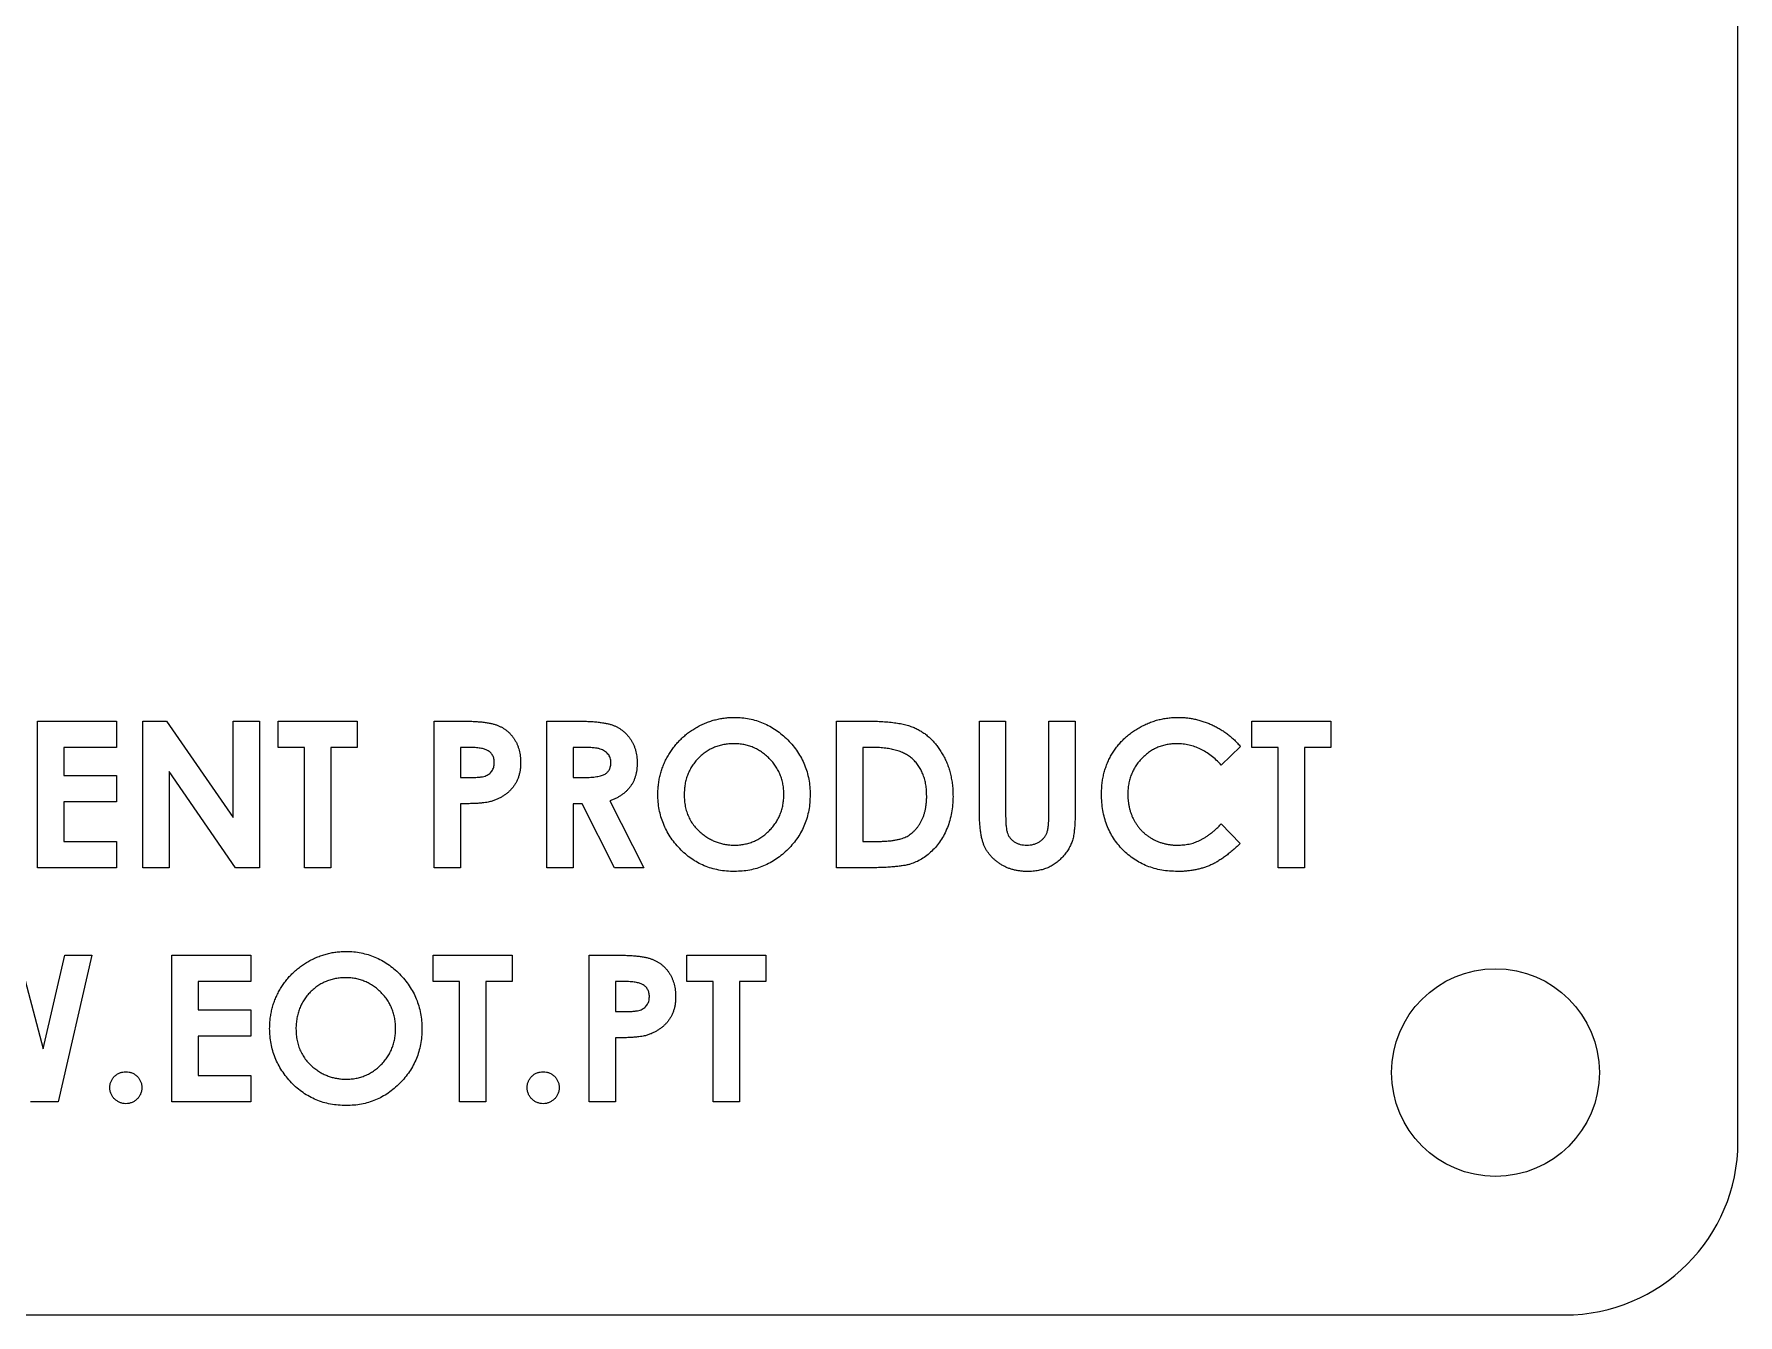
# Model space of a CAD drawing. Header units: millimetres. Extents: x -38.3 to 7.7, y -0.9 to 36.1.
# Drawn here: x -16.9 to 7.7, y -0.88 to 17.62 of the extents above; entities that cross this region are included whole.
import ezdxf

# ---------------------------------------------------------------- set-up
doc = ezdxf.new("R2010")
doc.units = ezdxf.units.MM

msp = doc.modelspace()

# ---------------------------------------------------------------- linework, layer by layer
at = {"color": 7, "linetype": 'Continuous', "lineweight": 15}
for p, q in [((7.7, 1.619), (7.7, 33.619)), ((-16.847, 7.695), (-15.707, 7.695)), ((-16.847, 5.578), (-16.847, 7.695)), ((-15.707, 7.695), (-15.707, 7.315)), ((-15.327, 7.695), (-14.985, 7.695)), ((-15.327, 5.578), (-15.327, 7.695)), ((-14.985, 7.695), (-14.025, 6.302)), ((-14.025, 7.695), (-13.645, 7.695)), ((-14.025, 6.302), (-14.025, 7.695)), ((-13.645, 7.695), (-13.645, 5.578)), ((-13.373, 7.695), (-12.234, 7.695)), ((-13.373, 7.315), (-13.373, 7.695)), ((-12.234, 7.695), (-12.234, 7.315)), ((-11.121, 7.695), (-10.697, 7.695)), ((-11.121, 5.578), (-11.121, 7.695)), ((-9.493, 7.695), (-9.05, 7.695)), ((-9.493, 5.578), (-9.493, 7.695)), ((-5.314, 7.695), (-4.835, 7.695)), ((-5.314, 5.578), (-5.314, 7.695)), ((-3.251, 7.695), (-2.871, 7.695)), ((-3.251, 6.432), (-3.251, 7.695)), ((-2.871, 7.695), (-2.871, 6.317)), ((-2.247, 6.368), (-2.247, 7.695)), ((-2.247, 7.695), (-1.867, 7.695)), ((-1.867, 7.695), (-1.867, 6.432)), ((0.684, 7.695), (1.823, 7.695)), ((0.684, 7.315), (0.684, 7.695)), ((1.823, 7.695), (1.823, 7.315)), ((-15.707, 7.315), (-16.467, 7.315)), ((-16.467, 7.315), (-16.467, 6.908)), ((-12.993, 7.315), (-13.373, 7.315)), ((-12.993, 5.578), (-12.993, 7.315)), ((-12.613, 7.315), (-12.613, 5.578)), ((-12.234, 7.315), (-12.613, 7.315)), ((-10.621, 7.315), (-10.741, 7.315)), ((-10.741, 7.315), (-10.741, 6.881)), ((-8.983, 7.315), (-9.113, 7.315)), ((-9.113, 7.315), (-9.113, 6.881)), ((-4.934, 7.315), (-4.934, 5.958)), ((-4.789, 7.315), (-4.934, 7.315)), ((0.521, 7.327), (0.242, 7.061)), ((1.063, 7.315), (0.684, 7.315)), ((1.063, 5.578), (1.063, 7.315)), ((1.443, 7.315), (1.443, 5.578)), ((1.823, 7.315), (1.443, 7.315)), ((-16.467, 6.908), (-15.707, 6.908)), ((-15.707, 6.908), (-15.707, 6.528)), ((-14.947, 6.967), (-14.947, 5.578)), ((-13.989, 5.578), (-14.947, 6.967)), ((-10.741, 6.881), (-10.607, 6.881)), ((-9.113, 6.881), (-8.965, 6.881)), ((-15.707, 6.528), (-16.467, 6.528)), ((-16.467, 6.528), (-16.467, 5.958)), ((-10.741, 6.501), (-10.741, 5.578)), ((-8.984, 6.501), (-9.113, 6.501)), ((-9.113, 6.501), (-9.113, 5.578)), ((-8.517, 5.578), (-8.984, 6.501)), ((-8.584, 6.544), (-8.095, 5.578)), ((0.242, 6.211), (0.512, 5.928)), ((-16.467, 5.958), (-15.707, 5.958)), ((-15.707, 5.958), (-15.707, 5.578)), ((-4.934, 5.958), (-4.735, 5.958)), ((-15.707, 5.578), (-16.847, 5.578)), ((-14.947, 5.578), (-15.327, 5.578)), ((-13.645, 5.578), (-13.989, 5.578)), ((-12.613, 5.578), (-12.993, 5.578)), ((-10.741, 5.578), (-11.121, 5.578)), ((-9.113, 5.578), (-9.493, 5.578)), ((-8.095, 5.578), (-8.517, 5.578)), ((-4.828, 5.578), (-5.314, 5.578)), ((1.443, 5.578), (1.063, 5.578)), ((-17.123, 4.314), (-16.766, 2.963)), ((-16.766, 2.963), (-16.454, 4.314)), ((-16.061, 4.314), (-16.55, 2.198)), ((-16.454, 4.314), (-16.061, 4.314)), ((-14.907, 4.314), (-13.767, 4.314)), ((-14.907, 2.198), (-14.907, 4.314)), ((-13.767, 4.314), (-13.767, 3.934)), ((-11.135, 3.934), (-11.135, 4.314)), ((-11.135, 4.314), (-9.995, 4.314)), ((-9.995, 4.314), (-9.995, 3.934)), ((-8.883, 4.314), (-8.459, 4.314)), ((-8.883, 2.198), (-8.883, 4.314)), ((-7.472, 3.934), (-7.472, 4.314)), ((-7.472, 4.314), (-6.332, 4.314)), ((-6.332, 4.314), (-6.332, 3.934)), ((-14.527, 3.934), (-14.527, 3.527)), ((-13.767, 3.934), (-14.527, 3.934)), ((-10.755, 3.934), (-11.135, 3.934)), ((-10.755, 2.198), (-10.755, 3.934)), ((-9.995, 3.934), (-10.375, 3.934)), ((-10.375, 3.934), (-10.375, 2.198)), ((-8.383, 3.934), (-8.503, 3.934)), ((-8.503, 3.934), (-8.503, 3.5)), ((-7.092, 3.934), (-7.472, 3.934)), ((-7.092, 2.198), (-7.092, 3.934)), ((-6.712, 3.934), (-6.712, 2.198)), ((-6.332, 3.934), (-6.712, 3.934)), ((-14.527, 3.527), (-13.767, 3.527)), ((-13.767, 3.527), (-13.767, 3.147)), ((-8.503, 3.5), (-8.369, 3.5)), ((-14.527, 3.147), (-14.527, 2.578)), ((-13.767, 3.147), (-14.527, 3.147)), ((-8.503, 3.12), (-8.503, 2.198)), ((-14.527, 2.578), (-13.767, 2.578)), ((-13.767, 2.578), (-13.767, 2.198)), ((-16.55, 2.198), (-16.947, 2.198)), ((-13.767, 2.198), (-14.907, 2.198)), ((-10.375, 2.198), (-10.755, 2.198)), ((-8.503, 2.198), (-8.883, 2.198)), ((-6.712, 2.198), (-7.092, 2.198)), ((-35.8, -0.881), (5.2, -0.881))]:
    msp.add_line(p, q, dxfattribs=at)
msp.add_circle((4.2, 2.619), 1.5, dxfattribs=at)
msp.add_arc((5.2, 1.619), 2.5, 270, 0, dxfattribs=at)
for points, knots in [([(-10.697, 7.695), (-10.669, 7.695), (-10.616, 7.694), (-10.539, 7.691), (-10.468, 7.686), (-10.402, 7.68), (-10.343, 7.671), (-10.29, 7.66), (-10.243, 7.648), (-10.201, 7.633), (-10.164, 7.615), (-10.128, 7.597), (-10.095, 7.574), (-10.064, 7.551), (-10.035, 7.524), (-10.008, 7.495), (-9.983, 7.463), (-9.96, 7.429), (-9.939, 7.394), (-9.921, 7.356), (-9.906, 7.316), (-9.894, 7.275), (-9.884, 7.232), (-9.878, 7.187), (-9.873, 7.141), (-9.873, 7.109), (-9.873, 7.093)], [0, 0, 0, 0, 0.070781, 0.136552, 0.197012, 0.252923, 0.303687, 0.349719, 0.39124, 0.428479, 0.463057, 0.49715, 0.531002, 0.564226, 0.597701, 0.631421, 0.665597, 0.700451, 0.735881, 0.771092, 0.806975, 0.843534, 0.88094, 0.919294, 0.95918, 1, 1, 1, 1]), ([(-9.05, 7.695), (-9.021, 7.695), (-8.965, 7.694), (-8.883, 7.691), (-8.809, 7.687), (-8.741, 7.68), (-8.679, 7.671), (-8.624, 7.661), (-8.576, 7.649), (-8.533, 7.634), (-8.495, 7.617), (-8.459, 7.598), (-8.425, 7.576), (-8.393, 7.552), (-8.363, 7.525), (-8.334, 7.496), (-8.308, 7.464), (-8.284, 7.43), (-8.262, 7.394), (-8.242, 7.356), (-8.227, 7.316), (-8.213, 7.274), (-8.203, 7.231), (-8.196, 7.187), (-8.191, 7.141), (-8.19, 7.109), (-8.19, 7.093)], [0, 0, 0, 0, 0.072889, 0.140186, 0.202277, 0.258895, 0.310483, 0.357095, 0.398514, 0.435038, 0.469251, 0.502805, 0.53621, 0.569379, 0.602801, 0.636666, 0.670929, 0.705803, 0.741189, 0.776304, 0.812004, 0.847969, 0.884522, 0.921974, 0.960198, 1, 1, 1, 1]), ([(-7.892, 6.637), (-7.891, 6.662), (-7.891, 6.712), (-7.883, 6.786), (-7.872, 6.858), (-7.855, 6.929), (-7.835, 6.998), (-7.809, 7.065), (-7.78, 7.132), (-7.746, 7.196), (-7.707, 7.258), (-7.665, 7.317), (-7.62, 7.372), (-7.571, 7.425), (-7.519, 7.474), (-7.463, 7.52), (-7.404, 7.561), (-7.342, 7.6), (-7.278, 7.636), (-7.211, 7.666), (-7.144, 7.692), (-7.075, 7.712), (-7.005, 7.729), (-6.934, 7.74), (-6.862, 7.748), (-6.813, 7.749), (-6.788, 7.749)], [0, 0, 0, 0, 0.043114, 0.085683, 0.127594, 0.169059, 0.210432, 0.251811, 0.293444, 0.335381, 0.377477, 0.418688, 0.459873, 0.500873, 0.541873, 0.583212, 0.624763, 0.666988, 0.70937, 0.751103, 0.792568, 0.833545, 0.874827, 0.916018, 0.957859, 1, 1, 1, 1]), ([(-6.788, 7.749), (-6.752, 7.748), (-6.679, 7.746), (-6.572, 7.73), (-6.469, 7.705), (-6.37, 7.669), (-6.275, 7.623), (-6.184, 7.567), (-6.097, 7.5), (-6.016, 7.424), (-5.94, 7.342), (-5.874, 7.253), (-5.819, 7.16), (-5.772, 7.063), (-5.737, 6.961), (-5.712, 6.855), (-5.696, 6.744), (-5.695, 6.668), (-5.694, 6.63)], [0, 0, 0, 0, 0.0633956, 0.1251573, 0.1856495, 0.2459767, 0.3061084, 0.3673506, 0.4299021, 0.49454, 0.5593726, 0.6224097, 0.6843574, 0.7458066, 0.8074303, 0.8699955, 0.9339279, 1, 1, 1, 1]), ([(-4.835, 7.695), (-4.798, 7.694), (-4.725, 7.694), (-4.621, 7.688), (-4.524, 7.679), (-4.434, 7.667), (-4.351, 7.652), (-4.276, 7.632), (-4.209, 7.609), (-4.148, 7.581), (-4.092, 7.55), (-4.039, 7.515), (-3.989, 7.475), (-3.941, 7.43), (-3.896, 7.381), (-3.854, 7.328), (-3.814, 7.27), (-3.776, 7.208), (-3.742, 7.143), (-3.712, 7.074), (-3.687, 7.003), (-3.667, 6.929), (-3.651, 6.852), (-3.639, 6.773), (-3.632, 6.691), (-3.632, 6.635), (-3.631, 6.607)], [0, 0, 0, 0, 0.0601482, 0.1162671, 0.168654, 0.217399, 0.2624335, 0.3039327, 0.34226, 0.3774413, 0.4114061, 0.4453984, 0.4797664, 0.5145845, 0.5502137, 0.5870009, 0.624663, 0.6636155, 0.7034564, 0.7434502, 0.7840134, 0.8251325, 0.8672647, 0.9103065, 0.9544242, 1, 1, 1, 1]), ([(-1.487, 6.64), (-1.487, 6.666), (-1.486, 6.717), (-1.479, 6.793), (-1.469, 6.867), (-1.453, 6.939), (-1.434, 7.008), (-1.409, 7.076), (-1.381, 7.14), (-1.348, 7.203), (-1.311, 7.263), (-1.27, 7.32), (-1.226, 7.375), (-1.177, 7.426), (-1.125, 7.474), (-1.069, 7.519), (-1.009, 7.561), (-0.946, 7.6), (-0.88, 7.635), (-0.813, 7.665), (-0.744, 7.691), (-0.675, 7.713), (-0.603, 7.728), (-0.531, 7.741), (-0.457, 7.747), (-0.407, 7.748), (-0.382, 7.749)], [0, 0, 0, 0, 0.0446633, 0.0885118, 0.1309256, 0.172904, 0.2140001, 0.254985, 0.2952913, 0.3357724, 0.3761808, 0.4161784, 0.4563501, 0.4965122, 0.5370406, 0.5781187, 0.6197246, 0.662422, 0.705299, 0.74743, 0.789433, 0.8312674, 0.8728251, 0.9148701, 0.957027, 1, 1, 1, 1]), ([(-0.382, 7.749), (-0.361, 7.749), (-0.319, 7.748), (-0.255, 7.743), (-0.193, 7.734), (-0.131, 7.722), (-0.069, 7.707), (-0.008, 7.687), (0.052, 7.666), (0.112, 7.64), (0.17, 7.611), (0.226, 7.579), (0.281, 7.545), (0.333, 7.507), (0.383, 7.466), (0.431, 7.423), (0.477, 7.377), (0.506, 7.344), (0.521, 7.327)], [0, 0, 0, 0, 0.0622758, 0.1239041, 0.1850672, 0.2468402, 0.3084353, 0.3702413, 0.4325866, 0.4959246, 0.5593511, 0.6219427, 0.6843929, 0.7469858, 0.8094415, 0.8725078, 0.9357693, 1, 1, 1, 1]), ([(-10.352, 7.273), (-10.359, 7.276), (-10.373, 7.283), (-10.397, 7.292), (-10.425, 7.299), (-10.457, 7.305), (-10.493, 7.309), (-10.532, 7.313), (-10.576, 7.314), (-10.606, 7.315), (-10.621, 7.315)], [0, 0, 0, 0, 0.082101, 0.173825, 0.278953, 0.396639, 0.527316, 0.671298, 0.828754, 1, 1, 1, 1]), ([(-10.253, 7.094), (-10.253, 7.104), (-10.254, 7.123), (-10.258, 7.151), (-10.266, 7.177), (-10.277, 7.2), (-10.291, 7.222), (-10.308, 7.241), (-10.329, 7.259), (-10.344, 7.268), (-10.352, 7.273)], [0, 0, 0, 0, 0.137788, 0.267341, 0.390444, 0.511778, 0.629509, 0.747829, 0.871885, 1, 1, 1, 1]), ([(-8.57, 7.099), (-8.571, 7.11), (-8.571, 7.132), (-8.58, 7.163), (-8.593, 7.193), (-8.611, 7.22), (-8.635, 7.243), (-8.661, 7.264), (-8.691, 7.28), (-8.72, 7.291), (-8.745, 7.298), (-8.769, 7.303), (-8.795, 7.306), (-8.826, 7.31), (-8.86, 7.312), (-8.898, 7.314), (-8.939, 7.314), (-8.968, 7.315), (-8.983, 7.315)], [0, 0, 0, 0, 0.063769, 0.1252623, 0.1854136, 0.2468068, 0.3094224, 0.3725327, 0.4377333, 0.5057495, 0.5440133, 0.5883696, 0.640389, 0.6978974, 0.7632716, 0.8349786, 0.9138737, 1, 1, 1, 1]), ([(-6.794, 7.369), (-6.819, 7.368), (-6.868, 7.367), (-6.94, 7.357), (-7.008, 7.341), (-7.074, 7.318), (-7.137, 7.289), (-7.196, 7.253), (-7.253, 7.21), (-7.306, 7.162), (-7.354, 7.108), (-7.396, 7.051), (-7.432, 6.989), (-7.461, 6.925), (-7.484, 6.856), (-7.5, 6.785), (-7.51, 6.71), (-7.511, 6.658), (-7.512, 6.632)], [0, 0, 0, 0, 0.064609, 0.127512, 0.188521, 0.248708, 0.308598, 0.368812, 0.429888, 0.492802, 0.555743, 0.617485, 0.678969, 0.740198, 0.80236, 0.866245, 0.931707, 1, 1, 1, 1]), ([(-6.073, 6.635), (-6.074, 6.66), (-6.075, 6.71), (-6.085, 6.783), (-6.102, 6.853), (-6.125, 6.919), (-6.154, 6.984), (-6.191, 7.044), (-6.234, 7.102), (-6.283, 7.156), (-6.336, 7.206), (-6.393, 7.25), (-6.453, 7.287), (-6.516, 7.317), (-6.581, 7.34), (-6.65, 7.357), (-6.721, 7.367), (-6.77, 7.368), (-6.794, 7.369)], [0, 0, 0, 0, 0.065939, 0.129791, 0.192175, 0.253617, 0.314719, 0.376282, 0.438973, 0.503175, 0.567329, 0.629651, 0.69065, 0.751238, 0.811754, 0.872788, 0.93554, 1, 1, 1, 1]), ([(-4.211, 7.145), (-4.227, 7.159), (-4.259, 7.187), (-4.315, 7.221), (-4.377, 7.25), (-4.447, 7.274), (-4.523, 7.293), (-4.605, 7.305), (-4.695, 7.314), (-4.757, 7.314), (-4.789, 7.315)], [0, 0, 0, 0, 0.101663, 0.207636, 0.318745, 0.43668, 0.563507, 0.698681, 0.844447, 1, 1, 1, 1]), ([(-4.011, 6.613), (-4.012, 6.641), (-4.013, 6.695), (-4.022, 6.774), (-4.038, 6.848), (-4.06, 6.917), (-4.088, 6.982), (-4.122, 7.041), (-4.163, 7.097), (-4.195, 7.129), (-4.211, 7.145)], [0, 0, 0, 0, 0.1422767, 0.2774285, 0.4064772, 0.5305951, 0.6501429, 0.7668507, 0.8835021, 1, 1, 1, 1]), ([(-0.397, 7.369), (-0.422, 7.368), (-0.47, 7.367), (-0.541, 7.357), (-0.609, 7.341), (-0.674, 7.318), (-0.736, 7.288), (-0.795, 7.251), (-0.851, 7.208), (-0.903, 7.159), (-0.951, 7.106), (-0.993, 7.049), (-1.028, 6.988), (-1.057, 6.925), (-1.08, 6.858), (-1.096, 6.788), (-1.105, 6.715), (-1.107, 6.666), (-1.107, 6.641)], [0, 0, 0, 0, 0.064715, 0.127707, 0.188882, 0.249158, 0.309661, 0.370225, 0.432332, 0.495782, 0.559304, 0.621861, 0.683322, 0.744523, 0.806088, 0.868994, 0.933419, 1, 1, 1, 1]), ([(0.242, 7.061), (0.219, 7.086), (0.172, 7.133), (0.098, 7.197), (0.021, 7.249), (-0.058, 7.294), (-0.14, 7.327), (-0.224, 7.352), (-0.31, 7.366), (-0.368, 7.368), (-0.397, 7.369)], [0, 0, 0, 0, 0.139406, 0.272304, 0.399525, 0.522811, 0.642663, 0.761023, 0.879801, 1, 1, 1, 1]), ([(-10.607, 6.881), (-10.582, 6.881), (-10.537, 6.881), (-10.476, 6.885), (-10.426, 6.891), (-10.387, 6.9), (-10.356, 6.914), (-10.33, 6.93), (-10.307, 6.95), (-10.287, 6.973), (-10.272, 6.999), (-10.261, 7.029), (-10.254, 7.06), (-10.253, 7.083), (-10.253, 7.094)], [0, 0, 0, 0, 0.1551596, 0.285496, 0.3905028, 0.470975, 0.5384455, 0.6036553, 0.6665872, 0.7301989, 0.7949447, 0.8602284, 0.9281207, 1, 1, 1, 1]), ([(-9.873, 7.093), (-9.873, 7.076), (-9.873, 7.041), (-9.879, 6.99), (-9.889, 6.942), (-9.901, 6.895), (-9.918, 6.851), (-9.938, 6.809), (-9.962, 6.77), (-9.99, 6.733), (-10.02, 6.698), (-10.054, 6.666), (-10.09, 6.637), (-10.129, 6.611), (-10.17, 6.587), (-10.214, 6.566), (-10.261, 6.547), (-10.293, 6.538), (-10.31, 6.533)], [0, 0, 0, 0, 0.068875, 0.135349, 0.199289, 0.26155, 0.322915, 0.382772, 0.442844, 0.502652, 0.562749, 0.62274, 0.682687, 0.743329, 0.805013, 0.868067, 0.933111, 1, 1, 1, 1]), ([(-8.965, 6.881), (-8.947, 6.881), (-8.912, 6.881), (-8.862, 6.883), (-8.817, 6.887), (-8.776, 6.893), (-8.739, 6.899), (-8.707, 6.908), (-8.679, 6.918), (-8.655, 6.93), (-8.635, 6.944), (-8.617, 6.96), (-8.603, 6.978), (-8.591, 6.998), (-8.581, 7.02), (-8.575, 7.044), (-8.571, 7.071), (-8.57, 7.089), (-8.57, 7.099)], [0, 0, 0, 0, 0.10554, 0.202086, 0.290685, 0.370553, 0.44267, 0.507675, 0.565573, 0.616455, 0.663331, 0.708862, 0.753412, 0.798515, 0.845064, 0.893873, 0.944708, 1, 1, 1, 1]), ([(-8.19, 7.093), (-8.191, 7.077), (-8.191, 7.044), (-8.195, 6.996), (-8.203, 6.95), (-8.214, 6.906), (-8.227, 6.864), (-8.245, 6.824), (-8.264, 6.787), (-8.288, 6.751), (-8.313, 6.718), (-8.343, 6.687), (-8.375, 6.657), (-8.411, 6.631), (-8.45, 6.605), (-8.491, 6.583), (-8.536, 6.562), (-8.568, 6.55), (-8.584, 6.544)], [0, 0, 0, 0, 0.068741, 0.134789, 0.198536, 0.260386, 0.320962, 0.379904, 0.438503, 0.496154, 0.554265, 0.612749, 0.672513, 0.733646, 0.79679, 0.861936, 0.929398, 1, 1, 1, 1]), ([(-10.31, 6.533), (-10.321, 6.53), (-10.344, 6.524), (-10.383, 6.518), (-10.428, 6.513), (-10.479, 6.508), (-10.536, 6.505), (-10.599, 6.503), (-10.668, 6.501), (-10.716, 6.501), (-10.741, 6.501)], [0, 0, 0, 0, 0.077373, 0.167614, 0.272108, 0.390016, 0.521363, 0.667272, 0.82681, 1, 1, 1, 1]), ([(-6.785, 5.524), (-6.824, 5.525), (-6.901, 5.526), (-7.013, 5.543), (-7.12, 5.568), (-7.222, 5.605), (-7.319, 5.651), (-7.411, 5.708), (-7.497, 5.776), (-7.578, 5.852), (-7.651, 5.936), (-7.716, 6.025), (-7.77, 6.117), (-7.814, 6.214), (-7.849, 6.314), (-7.874, 6.418), (-7.889, 6.527), (-7.891, 6.6), (-7.892, 6.637)], [0, 0, 0, 0, 0.066749, 0.131152, 0.193732, 0.255326, 0.316388, 0.378027, 0.440406, 0.504557, 0.568658, 0.630986, 0.692288, 0.752615, 0.8132, 0.874016, 0.936158, 1, 1, 1, 1]), ([(-7.512, 6.632), (-7.511, 6.603), (-7.509, 6.546), (-7.497, 6.463), (-7.477, 6.385), (-7.448, 6.312), (-7.411, 6.242), (-7.366, 6.178), (-7.313, 6.119), (-7.272, 6.084), (-7.251, 6.066)], [0, 0, 0, 0, 0.1348068, 0.2641991, 0.3884618, 0.5099421, 0.6304096, 0.750671, 0.8734547, 1, 1, 1, 1]), ([(-6.787, 5.904), (-6.762, 5.904), (-6.714, 5.906), (-6.644, 5.916), (-6.577, 5.932), (-6.512, 5.955), (-6.45, 5.985), (-6.391, 6.022), (-6.334, 6.065), (-6.281, 6.114), (-6.233, 6.168), (-6.19, 6.225), (-6.154, 6.286), (-6.125, 6.35), (-6.101, 6.417), (-6.086, 6.487), (-6.075, 6.56), (-6.074, 6.61), (-6.073, 6.635)], [0, 0, 0, 0, 0.064147, 0.126212, 0.186841, 0.246936, 0.307256, 0.368151, 0.430071, 0.493875, 0.557981, 0.62087, 0.682525, 0.744036, 0.805889, 0.868968, 0.933247, 1, 1, 1, 1]), ([(-5.694, 6.63), (-5.695, 6.592), (-5.697, 6.517), (-5.712, 6.408), (-5.737, 6.302), (-5.771, 6.201), (-5.817, 6.105), (-5.872, 6.013), (-5.937, 5.926), (-6.011, 5.844), (-6.092, 5.769), (-6.179, 5.703), (-6.269, 5.648), (-6.364, 5.602), (-6.463, 5.567), (-6.567, 5.542), (-6.675, 5.527), (-6.748, 5.525), (-6.785, 5.524)], [0, 0, 0, 0, 0.065722, 0.129508, 0.191722, 0.253161, 0.314316, 0.375952, 0.43862, 0.502973, 0.567129, 0.629552, 0.690477, 0.751072, 0.811668, 0.872929, 0.935501, 1, 1, 1, 1]), ([(-3.631, 6.607), (-3.632, 6.567), (-3.634, 6.488), (-3.65, 6.373), (-3.675, 6.262), (-3.711, 6.158), (-3.755, 6.059), (-3.808, 5.969), (-3.868, 5.888), (-3.936, 5.816), (-4.009, 5.754), (-4.085, 5.701), (-4.165, 5.659), (-4.235, 5.633), (-4.296, 5.616), (-4.35, 5.607), (-4.411, 5.598), (-4.479, 5.591), (-4.555, 5.585), (-4.639, 5.581), (-4.731, 5.578), (-4.795, 5.578), (-4.828, 5.578)], [0, 0, 0, 0, 0.065773, 0.129478, 0.19143, 0.252446, 0.311787, 0.368818, 0.424092, 0.478492, 0.531394, 0.582004, 0.631201, 0.679503, 0.705561, 0.735222, 0.769132, 0.806858, 0.84893, 0.895117, 0.94547, 1, 1, 1, 1]), ([(-4.735, 5.958), (-4.712, 5.958), (-4.666, 5.958), (-4.601, 5.962), (-4.54, 5.966), (-4.485, 5.974), (-4.434, 5.982), (-4.388, 5.994), (-4.347, 6.006), (-4.311, 6.022), (-4.278, 6.039), (-4.248, 6.06), (-4.218, 6.083), (-4.19, 6.109), (-4.164, 6.137), (-4.139, 6.168), (-4.116, 6.202), (-4.095, 6.239), (-4.075, 6.278), (-4.058, 6.32), (-4.043, 6.363), (-4.031, 6.409), (-4.023, 6.457), (-4.016, 6.507), (-4.012, 6.56), (-4.011, 6.595), (-4.011, 6.613)], [0, 0, 0, 0, 0.062615, 0.120429, 0.174199, 0.223725, 0.269028, 0.310765, 0.348115, 0.382378, 0.414753, 0.447195, 0.480045, 0.513739, 0.547963, 0.582918, 0.619315, 0.657124, 0.695687, 0.735514, 0.775823, 0.817652, 0.860743, 0.905387, 0.951998, 1, 1, 1, 1]), ([(-2.558, 5.524), (-2.576, 5.524), (-2.612, 5.525), (-2.665, 5.53), (-2.716, 5.538), (-2.766, 5.549), (-2.813, 5.564), (-2.859, 5.582), (-2.903, 5.604), (-2.945, 5.629), (-2.985, 5.656), (-3.021, 5.685), (-3.056, 5.716), (-3.087, 5.748), (-3.115, 5.782), (-3.14, 5.818), (-3.162, 5.855), (-3.181, 5.895), (-3.198, 5.939), (-3.212, 5.989), (-3.225, 6.046), (-3.234, 6.11), (-3.242, 6.181), (-3.248, 6.259), (-3.25, 6.343), (-3.251, 6.402), (-3.251, 6.432)], [0, 0, 0, 0, 0.0417149, 0.0823027, 0.1215718, 0.1600671, 0.1979938, 0.2355662, 0.2730049, 0.3100903, 0.3468461, 0.3824836, 0.417271, 0.4513316, 0.4848527, 0.5180309, 0.5510685, 0.584171, 0.6194667, 0.6591579, 0.7034715, 0.7528401, 0.8068443, 0.8661419, 0.9305017, 1, 1, 1, 1]), ([(-1.867, 6.432), (-1.867, 6.406), (-1.867, 6.357), (-1.869, 6.287), (-1.872, 6.222), (-1.875, 6.163), (-1.881, 6.111), (-1.886, 6.065), (-1.893, 6.025), (-1.904, 5.979), (-1.922, 5.926), (-1.952, 5.866), (-1.99, 5.806), (-2.034, 5.749), (-2.084, 5.695), (-2.139, 5.649), (-2.198, 5.609), (-2.261, 5.577), (-2.328, 5.553), (-2.4, 5.536), (-2.477, 5.525), (-2.531, 5.524), (-2.558, 5.524)], [0, 0, 0, 0, 0.05854, 0.112568, 0.16178, 0.206487, 0.246457, 0.282, 0.313213, 0.339806, 0.389413, 0.440473, 0.493955, 0.549978, 0.606488, 0.661319, 0.714691, 0.767918, 0.821939, 0.878107, 0.937203, 1, 1, 1, 1]), ([(-0.388, 5.524), (-0.428, 5.525), (-0.505, 5.527), (-0.618, 5.541), (-0.726, 5.566), (-0.828, 5.6), (-0.925, 5.645), (-1.016, 5.699), (-1.102, 5.763), (-1.181, 5.836), (-1.253, 5.917), (-1.316, 6.003), (-1.369, 6.096), (-1.412, 6.194), (-1.446, 6.298), (-1.47, 6.407), (-1.485, 6.522), (-1.487, 6.6), (-1.487, 6.64)], [0, 0, 0, 0, 0.067376, 0.131837, 0.194461, 0.255346, 0.315588, 0.375627, 0.436138, 0.497779, 0.55947, 0.620278, 0.680788, 0.741492, 0.803215, 0.866493, 0.93191, 1, 1, 1, 1]), ([(-1.107, 6.641), (-1.107, 6.623), (-1.107, 6.588), (-1.102, 6.537), (-1.095, 6.487), (-1.085, 6.438), (-1.072, 6.391), (-1.057, 6.346), (-1.038, 6.302), (-1.017, 6.259), (-0.993, 6.219), (-0.967, 6.181), (-0.938, 6.145), (-0.907, 6.111), (-0.874, 6.079), (-0.838, 6.05), (-0.8, 6.023), (-0.76, 5.998), (-0.718, 5.976), (-0.674, 5.956), (-0.63, 5.94), (-0.584, 5.927), (-0.537, 5.916), (-0.489, 5.909), (-0.44, 5.904), (-0.407, 5.904), (-0.39, 5.904)], [0, 0, 0, 0, 0.045986, 0.090639, 0.134485, 0.177331, 0.219265, 0.260785, 0.302317, 0.343436, 0.384181, 0.424376, 0.464181, 0.504012, 0.543822, 0.583802, 0.624419, 0.665548, 0.706675, 0.747827, 0.788895, 0.830219, 0.871707, 0.913734, 0.956588, 1, 1, 1, 1]), ([(-2.871, 6.317), (-2.871, 6.303), (-2.871, 6.276), (-2.869, 6.236), (-2.867, 6.2), (-2.864, 6.167), (-2.859, 6.137), (-2.855, 6.11), (-2.848, 6.086), (-2.839, 6.06), (-2.824, 6.03), (-2.8, 5.999), (-2.772, 5.97), (-2.738, 5.947), (-2.701, 5.928), (-2.659, 5.913), (-2.614, 5.905), (-2.583, 5.904), (-2.566, 5.904)], [0, 0, 0, 0, 0.072219, 0.13949, 0.20037, 0.256433, 0.307804, 0.353659, 0.39442, 0.430156, 0.496666, 0.562018, 0.628755, 0.69741, 0.768079, 0.841338, 0.918336, 1, 1, 1, 1]), ([(-2.566, 5.904), (-2.549, 5.904), (-2.516, 5.905), (-2.468, 5.915), (-2.423, 5.93), (-2.383, 5.952), (-2.348, 5.978), (-2.318, 6.008), (-2.294, 6.041), (-2.278, 6.072), (-2.27, 6.1), (-2.263, 6.126), (-2.258, 6.156), (-2.254, 6.19), (-2.251, 6.228), (-2.249, 6.271), (-2.247, 6.318), (-2.247, 6.351), (-2.247, 6.368)], [0, 0, 0, 0, 0.078833, 0.15371, 0.224678, 0.294809, 0.362715, 0.427103, 0.48865, 0.5509, 0.585046, 0.625272, 0.671466, 0.72455, 0.783265, 0.849073, 0.921296, 1, 1, 1, 1]), ([(-0.39, 5.904), (-0.362, 5.904), (-0.306, 5.906), (-0.224, 5.919), (-0.147, 5.939), (-0.085, 5.964), (-0.036, 5.988), (0.001, 6.01), (0.04, 6.035), (0.079, 6.064), (0.119, 6.096), (0.159, 6.131), (0.201, 6.17), (0.228, 6.197), (0.242, 6.211)], [0, 0, 0, 0, 0.117048, 0.22997, 0.340704, 0.449355, 0.505557, 0.565303, 0.628205, 0.694729, 0.765019, 0.83958, 0.91775, 1, 1, 1, 1]), ([(-7.251, 6.066), (-7.234, 6.053), (-7.201, 6.028), (-7.147, 5.995), (-7.092, 5.966), (-7.034, 5.944), (-6.975, 5.926), (-6.914, 5.913), (-6.851, 5.905), (-6.808, 5.904), (-6.787, 5.904)], [0, 0, 0, 0, 0.127991, 0.253098, 0.376184, 0.498936, 0.621526, 0.745707, 0.871575, 1, 1, 1, 1]), ([(0.512, 5.928), (0.493, 5.909), (0.456, 5.874), (0.4, 5.823), (0.344, 5.777), (0.29, 5.735), (0.236, 5.698), (0.183, 5.665), (0.131, 5.636), (0.078, 5.611), (0.026, 5.591), (-0.028, 5.573), (-0.084, 5.558), (-0.141, 5.545), (-0.2, 5.535), (-0.261, 5.529), (-0.324, 5.524), (-0.367, 5.524), (-0.388, 5.524)], [0, 0, 0, 0, 0.077783, 0.151816, 0.22254, 0.290278, 0.354641, 0.415798, 0.474709, 0.530426, 0.58558, 0.640906, 0.697901, 0.75542, 0.814521, 0.874462, 0.93667, 1, 1, 1, 1]), ([(-13.496, 3.257), (-13.496, 3.282), (-13.495, 3.332), (-13.487, 3.405), (-13.476, 3.478), (-13.46, 3.548), (-13.44, 3.618), (-13.414, 3.685), (-13.384, 3.751), (-13.35, 3.816), (-13.312, 3.878), (-13.27, 3.937), (-13.225, 3.992), (-13.176, 4.044), (-13.123, 4.093), (-13.068, 4.139), (-13.009, 4.181), (-12.946, 4.22), (-12.882, 4.255), (-12.816, 4.285), (-12.748, 4.311), (-12.679, 4.332), (-12.61, 4.349), (-12.538, 4.36), (-12.466, 4.368), (-12.417, 4.368), (-12.393, 4.369)], [0, 0, 0, 0, 0.043114, 0.085683, 0.127594, 0.169059, 0.210432, 0.251811, 0.293444, 0.335381, 0.377477, 0.418688, 0.459873, 0.500873, 0.541873, 0.583212, 0.624763, 0.666988, 0.70937, 0.751103, 0.792568, 0.833545, 0.874827, 0.916018, 0.957859, 1, 1, 1, 1]), ([(-12.393, 4.369), (-12.356, 4.368), (-12.283, 4.366), (-12.177, 4.35), (-12.074, 4.324), (-11.975, 4.289), (-11.88, 4.243), (-11.789, 4.186), (-11.702, 4.12), (-11.62, 4.044), (-11.544, 3.961), (-11.479, 3.873), (-11.423, 3.78), (-11.377, 3.683), (-11.341, 3.581), (-11.317, 3.474), (-11.301, 3.363), (-11.299, 3.288), (-11.298, 3.25)], [0, 0, 0, 0, 0.063396, 0.125157, 0.185649, 0.245977, 0.306108, 0.367351, 0.429902, 0.49454, 0.559373, 0.62241, 0.684357, 0.745807, 0.80743, 0.869996, 0.933928, 1, 1, 1, 1]), ([(-8.459, 4.314), (-8.431, 4.314), (-8.378, 4.314), (-8.301, 4.311), (-8.23, 4.306), (-8.164, 4.299), (-8.105, 4.29), (-8.052, 4.28), (-8.005, 4.267), (-7.963, 4.253), (-7.925, 4.235), (-7.89, 4.216), (-7.857, 4.194), (-7.826, 4.17), (-7.797, 4.143), (-7.77, 4.114), (-7.745, 4.083), (-7.722, 4.049), (-7.701, 4.013), (-7.683, 3.975), (-7.668, 3.936), (-7.656, 3.895), (-7.646, 3.852), (-7.64, 3.807), (-7.635, 3.761), (-7.635, 3.729), (-7.635, 3.713)], [0, 0, 0, 0, 0.070781, 0.136552, 0.197012, 0.252923, 0.303687, 0.349719, 0.39124, 0.428479, 0.463057, 0.49715, 0.531002, 0.564226, 0.597701, 0.631421, 0.665597, 0.700451, 0.735881, 0.771092, 0.806975, 0.843534, 0.88094, 0.919294, 0.95918, 1, 1, 1, 1]), ([(-12.399, 3.989), (-12.424, 3.988), (-12.472, 3.987), (-12.544, 3.977), (-12.613, 3.961), (-12.679, 3.938), (-12.741, 3.908), (-12.801, 3.873), (-12.857, 3.829), (-12.91, 3.781), (-12.958, 3.728), (-13.001, 3.67), (-13.036, 3.609), (-13.066, 3.544), (-13.088, 3.476), (-13.104, 3.404), (-13.114, 3.329), (-13.116, 3.278), (-13.116, 3.252)], [0, 0, 0, 0, 0.0646087, 0.1275118, 0.1885213, 0.2487082, 0.3085983, 0.3688122, 0.4298875, 0.4928024, 0.5557433, 0.6174853, 0.678969, 0.7401977, 0.8023601, 0.8662448, 0.9317068, 1, 1, 1, 1]), ([(-11.678, 3.255), (-11.679, 3.28), (-11.68, 3.329), (-11.69, 3.402), (-11.706, 3.472), (-11.729, 3.539), (-11.759, 3.603), (-11.795, 3.664), (-11.838, 3.722), (-11.887, 3.776), (-11.94, 3.826), (-11.998, 3.869), (-12.057, 3.907), (-12.12, 3.936), (-12.186, 3.96), (-12.254, 3.977), (-12.326, 3.987), (-12.374, 3.988), (-12.399, 3.989)], [0, 0, 0, 0, 0.065939, 0.129791, 0.192175, 0.253617, 0.314719, 0.376282, 0.438973, 0.503175, 0.567329, 0.629651, 0.69065, 0.751238, 0.811754, 0.872788, 0.93554, 1, 1, 1, 1]), ([(-8.114, 3.892), (-8.121, 3.896), (-8.135, 3.903), (-8.159, 3.911), (-8.187, 3.918), (-8.219, 3.924), (-8.255, 3.929), (-8.294, 3.932), (-8.338, 3.934), (-8.368, 3.934), (-8.383, 3.934)], [0, 0, 0, 0, 0.082101, 0.173825, 0.278953, 0.396639, 0.527316, 0.671298, 0.828754, 1, 1, 1, 1]), ([(-8.369, 3.5), (-8.344, 3.5), (-8.299, 3.501), (-8.238, 3.505), (-8.188, 3.511), (-8.149, 3.52), (-8.118, 3.534), (-8.092, 3.55), (-8.069, 3.57), (-8.049, 3.593), (-8.034, 3.619), (-8.023, 3.648), (-8.015, 3.68), (-8.015, 3.702), (-8.014, 3.713)], [0, 0, 0, 0, 0.15516, 0.285496, 0.390503, 0.470975, 0.538446, 0.603655, 0.666587, 0.730199, 0.794945, 0.860228, 0.928121, 1, 1, 1, 1]), ([(-8.014, 3.713), (-8.015, 3.723), (-8.015, 3.743), (-8.02, 3.77), (-8.028, 3.796), (-8.039, 3.82), (-8.053, 3.841), (-8.07, 3.861), (-8.091, 3.878), (-8.106, 3.888), (-8.114, 3.892)], [0, 0, 0, 0, 0.137788, 0.267341, 0.390444, 0.511778, 0.629509, 0.747829, 0.871885, 1, 1, 1, 1]), ([(-7.635, 3.713), (-7.635, 3.695), (-7.635, 3.661), (-7.641, 3.61), (-7.65, 3.561), (-7.663, 3.515), (-7.68, 3.471), (-7.7, 3.428), (-7.724, 3.389), (-7.752, 3.352), (-7.782, 3.317), (-7.816, 3.286), (-7.852, 3.257), (-7.891, 3.23), (-7.932, 3.207), (-7.976, 3.185), (-8.023, 3.167), (-8.055, 3.157), (-8.072, 3.152)], [0, 0, 0, 0, 0.068875, 0.135349, 0.199289, 0.26155, 0.322915, 0.382772, 0.442844, 0.502652, 0.562749, 0.62274, 0.682687, 0.743329, 0.805013, 0.868067, 0.933111, 1, 1, 1, 1]), ([(-12.39, 2.143), (-12.429, 2.144), (-12.505, 2.146), (-12.617, 2.162), (-12.724, 2.187), (-12.826, 2.224), (-12.923, 2.271), (-13.015, 2.328), (-13.102, 2.395), (-13.182, 2.472), (-13.255, 2.556), (-13.32, 2.644), (-13.374, 2.737), (-13.419, 2.834), (-13.454, 2.934), (-13.478, 3.038), (-13.493, 3.146), (-13.495, 3.22), (-13.496, 3.257)], [0, 0, 0, 0, 0.0667487, 0.131152, 0.1937322, 0.2553255, 0.3163882, 0.3780269, 0.4404057, 0.5045574, 0.5686583, 0.6309862, 0.6922881, 0.7526154, 0.8131995, 0.8740161, 0.9361584, 1, 1, 1, 1]), ([(-13.116, 3.252), (-13.115, 3.223), (-13.114, 3.166), (-13.102, 3.083), (-13.082, 3.005), (-13.052, 2.931), (-13.016, 2.862), (-12.971, 2.798), (-12.918, 2.738), (-12.877, 2.704), (-12.856, 2.686)], [0, 0, 0, 0, 0.134807, 0.264199, 0.388462, 0.509942, 0.63041, 0.750671, 0.873455, 1, 1, 1, 1]), ([(-12.391, 2.523), (-12.367, 2.524), (-12.319, 2.525), (-12.249, 2.535), (-12.181, 2.552), (-12.116, 2.575), (-12.054, 2.604), (-11.995, 2.641), (-11.939, 2.684), (-11.886, 2.733), (-11.837, 2.787), (-11.795, 2.845), (-11.758, 2.905), (-11.729, 2.969), (-11.706, 3.036), (-11.69, 3.107), (-11.68, 3.18), (-11.679, 3.229), (-11.678, 3.255)], [0, 0, 0, 0, 0.064147, 0.126212, 0.186841, 0.246936, 0.307256, 0.368151, 0.430071, 0.493875, 0.557981, 0.62087, 0.682525, 0.744036, 0.805889, 0.868968, 0.933247, 1, 1, 1, 1]), ([(-11.298, 3.25), (-11.299, 3.212), (-11.301, 3.137), (-11.316, 3.027), (-11.341, 2.922), (-11.376, 2.821), (-11.421, 2.724), (-11.476, 2.632), (-11.542, 2.545), (-11.616, 2.463), (-11.697, 2.389), (-11.783, 2.323), (-11.874, 2.267), (-11.969, 2.222), (-12.068, 2.186), (-12.171, 2.161), (-12.279, 2.146), (-12.353, 2.144), (-12.39, 2.143)], [0, 0, 0, 0, 0.065722, 0.129508, 0.191722, 0.253161, 0.314316, 0.375952, 0.43862, 0.502973, 0.567129, 0.629552, 0.690477, 0.751072, 0.811668, 0.872929, 0.935501, 1, 1, 1, 1]), ([(-8.072, 3.152), (-8.083, 3.15), (-8.106, 3.144), (-8.145, 3.138), (-8.19, 3.133), (-8.241, 3.128), (-8.298, 3.125), (-8.361, 3.122), (-8.43, 3.12), (-8.478, 3.12), (-8.503, 3.12)], [0, 0, 0, 0, 0.077373, 0.167614, 0.272108, 0.390016, 0.521363, 0.667272, 0.82681, 1, 1, 1, 1]), ([(-15.803, 2.402), (-15.802, 2.417), (-15.801, 2.448), (-15.787, 2.491), (-15.766, 2.531), (-15.736, 2.566), (-15.701, 2.595), (-15.661, 2.617), (-15.618, 2.629), (-15.587, 2.631), (-15.572, 2.632)], [0, 0, 0, 0, 0.128226, 0.250531, 0.372639, 0.499833, 0.627179, 0.749842, 0.87294, 1, 1, 1, 1]), ([(-15.572, 2.632), (-15.557, 2.631), (-15.527, 2.629), (-15.483, 2.617), (-15.444, 2.595), (-15.408, 2.566), (-15.379, 2.531), (-15.357, 2.491), (-15.344, 2.448), (-15.342, 2.417), (-15.341, 2.402)], [0, 0, 0, 0, 0.12712, 0.250277, 0.371969, 0.499375, 0.62663, 0.749351, 0.871713, 1, 1, 1, 1]), ([(-12.856, 2.686), (-12.839, 2.673), (-12.805, 2.647), (-12.751, 2.614), (-12.696, 2.586), (-12.639, 2.563), (-12.579, 2.545), (-12.518, 2.533), (-12.455, 2.525), (-12.413, 2.524), (-12.391, 2.523)], [0, 0, 0, 0, 0.127991, 0.253098, 0.376184, 0.498936, 0.621526, 0.745707, 0.871575, 1, 1, 1, 1]), ([(-9.778, 2.402), (-9.778, 2.417), (-9.776, 2.448), (-9.763, 2.491), (-9.742, 2.531), (-9.712, 2.566), (-9.677, 2.595), (-9.637, 2.617), (-9.593, 2.629), (-9.563, 2.631), (-9.548, 2.632)], [0, 0, 0, 0, 0.128226, 0.250531, 0.372639, 0.499833, 0.627179, 0.749842, 0.87294, 1, 1, 1, 1]), ([(-9.548, 2.632), (-9.532, 2.631), (-9.502, 2.629), (-9.459, 2.617), (-9.419, 2.595), (-9.384, 2.566), (-9.354, 2.531), (-9.333, 2.491), (-9.319, 2.448), (-9.318, 2.417), (-9.317, 2.402)], [0, 0, 0, 0, 0.12712, 0.250277, 0.371969, 0.499375, 0.62663, 0.749351, 0.871713, 1, 1, 1, 1]), ([(-15.572, 2.17), (-15.587, 2.171), (-15.618, 2.173), (-15.661, 2.186), (-15.701, 2.208), (-15.736, 2.237), (-15.766, 2.272), (-15.787, 2.313), (-15.801, 2.356), (-15.802, 2.386), (-15.803, 2.402)], [0, 0, 0, 0, 0.126678, 0.249735, 0.372031, 0.499739, 0.627447, 0.750221, 0.872159, 1, 1, 1, 1]), ([(-15.341, 2.402), (-15.342, 2.386), (-15.344, 2.356), (-15.357, 2.313), (-15.379, 2.273), (-15.408, 2.237), (-15.443, 2.208), (-15.483, 2.186), (-15.526, 2.173), (-15.557, 2.171), (-15.572, 2.17)], [0, 0, 0, 0, 0.127902, 0.249898, 0.37328, 0.501049, 0.628817, 0.750146, 0.873261, 1, 1, 1, 1]), ([(-9.548, 2.17), (-9.563, 2.171), (-9.593, 2.173), (-9.637, 2.186), (-9.677, 2.208), (-9.712, 2.237), (-9.742, 2.272), (-9.763, 2.313), (-9.776, 2.356), (-9.778, 2.386), (-9.778, 2.402)], [0, 0, 0, 0, 0.126678, 0.249735, 0.372031, 0.499739, 0.627447, 0.750221, 0.872159, 1, 1, 1, 1]), ([(-9.317, 2.402), (-9.318, 2.386), (-9.319, 2.356), (-9.333, 2.313), (-9.354, 2.273), (-9.384, 2.237), (-9.419, 2.208), (-9.459, 2.186), (-9.502, 2.173), (-9.532, 2.171), (-9.548, 2.17)], [0, 0, 0, 0, 0.127902, 0.249898, 0.37328, 0.501049, 0.628817, 0.750146, 0.873261, 1, 1, 1, 1])]:
    msp.add_open_spline(points, degree=3, knots=knots, dxfattribs=at)

doc.saveas('drawing.dxf')
